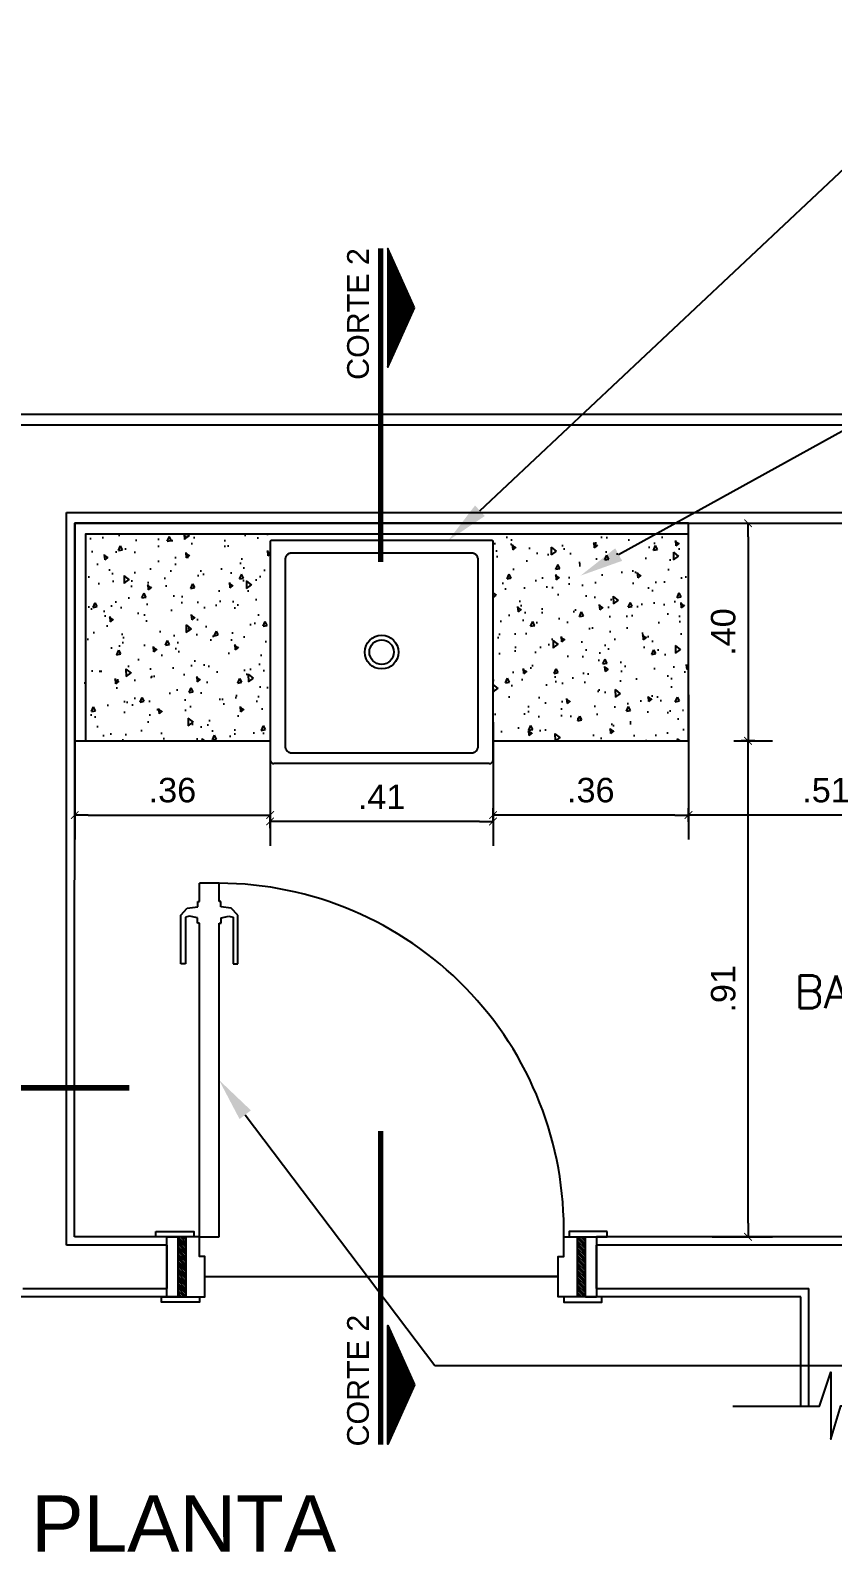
# Model space of a CAD drawing. Header units: metres. Extents: x 198 to 412, y -54 to 17.
# Drawn here: x 261.058 to 262.533, y -37.585 to -34.789 of the extents above; entities that cross this region are included whole.
import ezdxf
from ezdxf import colors
from ezdxf.entities.mleader import LeaderData, LeaderLine
from ezdxf.math import Vec2, Vec3

# ---------------------------------------------------------------- set-up
doc = ezdxf.new("R2010")
doc.units = ezdxf.units.M
doc.header["$LTSCALE"] = 10
for name, color, linetype in [('0.1', 1, 'Continuous'), ('02', 2, 'Continuous'), ('1', 1, 'Continuous'), ('A-ABERTURAS', 2, 'Continuous'), ('A-EQUIPAMIENTO FIJO', 1, 'Continuous'), ('A-MUROS', 6, 'Continuous'), ('A-Revoques', 1, 'Continuous'), ('A-Texto', 3, 'Continuous'), ('A-TEXTOS', 2, 'Continuous'), ('HT-253', 253, 'Continuous'), ('Texto', 3, 'Continuous')]:
    doc.layers.add(name, color=color, linetype=linetype)
doc.styles.add('ARIAL', font='arial.ttf')
doc.styles.get("Standard").update_dxf_attribs({"font": 'arial.ttf'})
doc.styles.add('T12', font='romans.shx', dxfattribs={"height": 0.12})
doc.dimstyles.new('ST-COTA-25', dxfattribs={"dimscale": 0.25, "dimtxt": 0.18, "dimasz": 0.1, "dimexe": 0.18, "dimexo": 0.0625, "dimgap": 0.09, "dimtad": 1, "dimzin": 4, "dimdsep": 46, "dimtxsty": 'ARIAL', "dimblk1": 'COTA_N', "dimblk2": 'COTA_N', "dimsah": 1, "dimcen": 0.09, "dimclrd": 8, "dimclre": 8, "dimclrt": 1, "dimadec": 0, "dimazin": 0, "dimtfac": 1, "dimtix": 1, "dimtmove": 0, "dimatfit": 3, "dimldrblk": 'COTA_N', "dimfxl": 0.18, "dimtolj": 1, "dimtzin": 0, "dimarcsym": 0})

# ---------------------------------------------------------------- blocks, each defined once
blk = doc.blocks.new('hoja 65')
for p, q in [((1.8722, 6.9573), (1.8722, 6.9907)), ((1.9082, 6.9907), (1.8722, 6.9907)), ((1.8722, 6.9573), (1.8722, 6.9907)), ((1.9082, 6.9907), (1.8722, 6.9907)), ((1.9082, 6.9573), (1.9082, 6.9907)), ((1.9082, 6.9573), (1.9082, 6.9907)), ((1.8378, 6.9321), (1.8496, 6.945)), ((1.8378, 6.9321), (1.8496, 6.945)), ((1.8496, 6.945), (1.869, 6.9476)), ((1.8496, 6.945), (1.869, 6.9476)), ((1.869, 6.9476), (1.869, 6.9573)), ((1.869, 6.9573), (1.8722, 6.9573)), ((1.869, 6.9476), (1.869, 6.9573)), ((1.869, 6.9573), (1.8722, 6.9573)), ((1.9115, 6.9573), (1.9082, 6.9573)), ((1.9115, 6.9573), (1.9082, 6.9573)), ((1.9115, 6.9476), (1.9115, 6.9573)), ((1.9115, 6.9476), (1.9115, 6.9573)), ((1.9308, 6.945), (1.9115, 6.9476)), ((1.9308, 6.945), (1.9115, 6.9476)), ((1.9427, 6.9321), (1.9308, 6.945)), ((1.9427, 6.9321), (1.9308, 6.945)), ((1.8378, 6.8428), (1.8378, 6.9321)), ((1.8378, 6.8428), (1.8378, 6.9321)), ((1.8539, 6.9299), (1.8464, 6.9283)), ((1.8539, 6.9299), (1.8464, 6.9283)), ((1.8464, 6.9283), (1.8464, 6.8428)), ((1.8464, 6.9283), (1.8464, 6.8428)), ((1.8684, 6.9272), (1.8539, 6.9299)), ((1.8684, 6.9272), (1.8539, 6.9299)), ((1.8684, 6.9175), (1.8684, 6.9272)), ((1.8684, 6.9175), (1.8684, 6.9272)), ((1.8722, 6.9175), (1.8684, 6.9175)), ((1.8722, 6.9175), (1.8684, 6.9175)), ((1.8722, 6.3407), (1.8722, 6.9175)), ((1.8722, 6.3407), (1.8722, 6.9175)), ((1.9082, 6.3407), (1.9082, 6.9175)), ((1.9082, 6.9175), (1.912, 6.9175)), ((1.9082, 6.3407), (1.9082, 6.9175)), ((1.9082, 6.9175), (1.912, 6.9175)), ((1.912, 6.9272), (1.9265, 6.9299)), ((1.912, 6.9272), (1.9265, 6.9299)), ((1.912, 6.9175), (1.912, 6.9272)), ((1.912, 6.9175), (1.912, 6.9272)), ((1.9265, 6.9299), (1.9341, 6.9283)), ((1.9265, 6.9299), (1.9341, 6.9283)), ((1.9341, 6.9283), (1.9341, 6.8428)), ((1.9341, 6.9283), (1.9341, 6.8428)), ((1.9427, 6.8428), (1.9427, 6.9321)), ((1.9427, 6.8428), (1.9427, 6.9321)), ((1.8464, 6.8428), (1.8378, 6.8428)), ((1.8464, 6.8428), (1.8378, 6.8428)), ((1.9341, 6.8428), (1.9427, 6.8428)), ((1.9341, 6.8428), (1.9427, 6.8428)), ((1.8722, 6.3407), (1.9082, 6.3407)), ((1.8722, 6.3407), (1.9082, 6.3407))]:
    blk.add_line(p, q)
blk = doc.blocks.new('A$C9029')
at = {"transparency": 33554661}
h = blk.add_hatch(dxfattribs=at)
h.set_pattern_fill('ANSI31', color=1, scale=0.001, angle=180, style=0)
h.set_pattern_definition([(135, (3010.01075, -1180.768174), (0.0022450640303, 0.0022450640303), [])])
h.paths.add_polyline_path([(0.79, 0.01), (0.79, 0.12), (0.775, 0.12), (0.775, 0.01)])
h.paths.add_polyline_path([(0.055, 0.01), (0.055, 0.12), (0.04, 0.12), (0.04, 0.01)])
for p, q in [((0.04, 0.12), (0.02, 0.12)), ((0.79, 0.12), (0.81, 0.12)), ((0.04, 0.01), (0.02, 0.01)), ((0.79, 0.01), (0.81, 0.01))]:
    blk.add_line(p, q, dxfattribs=at)
for points in [[(0, 0.13), (0.07, 0.13), (0.07, 0.12), (0, 0.12)], [(0.83, 0.13), (0.76, 0.13), (0.76, 0.12), (0.83, 0.12)], [(0.01, 0.01), (0.08, 0.01), (0.08, 0), (0.01, 0)], [(0.82, 0.01), (0.75, 0.01), (0.75, 0), (0.82, 0)]]:
    blk.add_lwpolyline(points, close=True, dxfattribs=at)
at = {"color": 0, "linetype": 'ByBlock', "transparency": 33554661}
for points in [[(0.02, 0.12), (0.04, 0.12), (0.04, 0.01), (0.02, 0.01)], [(0.055, 0.12), (0.055, 0.01), (0.09, 0.01), (0.09, 0.084), (0.08, 0.084), (0.08, 0.12)], [(0.775, 0.12), (0.775, 0.01), (0.74, 0.01), (0.74, 0.084), (0.75, 0.084), (0.75, 0.12)], [(0.79, 0.12), (0.81, 0.12), (0.81, 0.01), (0.79, 0.01)]]:
    blk.add_lwpolyline(points, close=True, dxfattribs=at)
at = {"color": 1, "transparency": 33554661}
blk.add_arc((0.1135, 0.1333), 0.6367, 358.7992, 89.7714, dxfattribs=at)
at = {"transparency": 33554661}
blk.add_blockref('hoja 65', (-1.7922, -6.2207), dxfattribs=at)
blk = doc.blocks.new('L830_p')
at = {"layer": 'A-EQUIPAMIENTO FIJO'}
for p, q in [((-205.5, 212.4), (-205.5, -188.6)), ((202.5, 214.4), (-203.5, 214.4)), ((204.5, -188.6), (204.5, 212.4)), ((-178, 179.4), (-178, -163.6)), ((165, 191.4), (-166, 191.4)), ((177, -163.6), (177, 179.4)), ((197.5, -195.6), (-198.5, -195.6)), ((-166, -175.6), (165, -175.6))]:
    blk.add_line(p, q, dxfattribs=at)
for points in [[(-166, 191.4, 0), (-167.2, 191.4, 0), (-168.4, 191.2, 0), (-169.5, 190.9, 0), (-170.6, 190.5, 0), (-171.7, 190, 0), (-172.7, 189.4, 0), (-173.6, 188.7, 0), (-174.5, 187.9, 0), (-175.3, 187.1, 0), (-176, 186.1, 0), (-176.6, 185.1, 0), (-177.1, 184, 0), (-177.5, 182.9, 0), (-177.8, 181.8, 0), (-178, 180.6, 0), (-178, 179.4, 0)], [(177, 179.4, 0), (176.9, 180.6, 0), (176.8, 181.8, 0), (176.5, 182.9, 0), (176.1, 184, 0), (175.6, 185.1, 0), (175, 186.1, 0), (174.3, 187.1, 0), (173.5, 187.9, 0), (172.6, 188.7, 0), (171.7, 189.4, 0), (170.6, 190, 0), (169.6, 190.5, 0), (168.5, 190.9, 0), (167.3, 191.2, 0), (166.2, 191.4, 0), (165, 191.4, 0)], [(-178, -163.6, 0), (-178, -164.8, 0), (-177.8, -165.9, 0), (-177.5, -167.1, 0), (-177.1, -168.2, 0), (-176.6, -169.2, 0), (-176, -170.3, 0), (-175.3, -171.2, 0), (-174.5, -172.1, 0), (-173.6, -172.9, 0), (-172.7, -173.6, 0), (-171.7, -174.2, 0), (-170.6, -174.7, 0), (-169.5, -175.1, 0), (-168.4, -175.4, 0), (-167.2, -175.5, 0), (-166, -175.6, 0)], [(165, -175.6, 0), (166.2, -175.5, 0), (167.3, -175.4, 0), (168.5, -175.1, 0), (169.6, -174.7, 0), (170.6, -174.2, 0), (171.7, -173.6, 0), (172.6, -172.9, 0), (173.5, -172.1, 0), (174.3, -171.2, 0), (175, -170.3, 0), (175.6, -169.2, 0), (176.1, -168.2, 0), (176.5, -167.1, 0), (176.8, -165.9, 0), (176.9, -164.8, 0), (177, -163.6, 0)]]:
    blk.add_polyline3d(points, dxfattribs=at)
for radius in [31, 22.5]:
    blk.add_circle((-0.5, 9.4), radius, dxfattribs=at)
for centre, radius, start, end in [((-203.5, 212.4), 2, 89.9815, 180), ((202.5, 212.4), 2, 359.9815, 90), ((-198.5, -188.6), 7, 180.001, 270.001), ((197.5, -188.6), 7, 269.999, 359.999)]:
    blk.add_arc(centre, radius, start, end, dxfattribs=at)
blk = doc.blocks.new('mesa')
at = {"layer": 'A-EQUIPAMIENTO FIJO'}
for points in [[(355.7221, -116.4624), (356.0816, -116.4623), (356.0816, -116.0623), (354.9526, -116.0625), (354.9526, -116.4625), (355.3121, -116.4624)], [(356.0816, -116.0825), (354.9726, -116.0823), (354.9726, -116.4625)]]:
    blk.add_lwpolyline(points, dxfattribs=at)
at = {"layer": 'A-EQUIPAMIENTO FIJO', "xscale": 0.001, "yscale": 0.001, "zscale": 0.001}
blk.add_blockref('L830_p', (355.5176, -116.3087), dxfattribs=at)
blk = doc.blocks.new('COTA_N')
for p, q in [((-1, 0), (0, 0)), ((0, 0.5), (0, -0.5))]:
    blk.add_line(p, q)
at = {"color": 3, "const_width": 0.065}
blk.add_lwpolyline([(0.14, 0.14), (0.28, 0.28), (0, 0), (-0.14, -0.14), (-0.28, -0.28)], dxfattribs=at)
blk = doc.blocks.new('*D419')
at = {"color": 8, "lineweight": -2, "transparency": 16777216}
for p, q in [((261.1392, -36.0604), (261.1392, -36.276)), ((261.4986, -36.0604), (261.4986, -36.276)), ((261.1642, -36.231), (261.4736, -36.231))]:
    blk.add_line(p, q, dxfattribs=at)
at = {"layer": 'Defpoints', "color": 0, "transparency": 16777216}
for p in [(261.1392, -36.0447), (261.4986, -36.0447), (261.4986, -36.231)]:
    blk.add_point(p, dxfattribs=at)
at = {"color": 8, "lineweight": -2, "transparency": 16777216, "xscale": 0.025, "yscale": 0.025, "zscale": 0.025, "rotation": 180}
blk.add_blockref('COTA_N', (261.1392, -36.231), dxfattribs=at)
at = {"color": 8, "lineweight": -2, "transparency": 16777216, "xscale": 0.025, "yscale": 0.025, "zscale": 0.025}
blk.add_blockref('COTA_N', (261.4986, -36.231), dxfattribs=at)
at = {"color": 1, "transparency": 16777216, "insert": (261.3189, -36.1855), "char_height": 0.045, "attachment_point": 5, "style": 'ARIAL'}
blk.add_mtext('\\A1;.36', dxfattribs=at)
blk = doc.blocks.new('*D420')
at = {"color": 8, "lineweight": -2, "transparency": 16777216}
for p, q in [((261.4986, -36.0988), (261.4986, -36.2878)), ((261.9086, -36.1106), (261.9086, -36.2878)), ((261.8836, -36.2428), (261.5236, -36.2428))]:
    blk.add_line(p, q, dxfattribs=at)
at = {"layer": 'Defpoints', "color": 0, "transparency": 16777216}
for p in [(261.4986, -36.0831), (261.9086, -36.095), (261.4986, -36.2428)]:
    blk.add_point(p, dxfattribs=at)
at = {"color": 8, "lineweight": -2, "transparency": 16777216, "xscale": 0.025, "yscale": 0.025, "zscale": 0.025, "rotation": 180}
blk.add_blockref('COTA_N', (261.4986, -36.2428), dxfattribs=at)
at = {"color": 8, "lineweight": -2, "transparency": 16777216, "xscale": 0.025, "yscale": 0.025, "zscale": 0.025}
blk.add_blockref('COTA_N', (261.9086, -36.2428), dxfattribs=at)
at = {"color": 1, "transparency": 16777216, "insert": (261.7036, -36.1977), "char_height": 0.045, "attachment_point": 5, "style": 'ARIAL'}
blk.add_mtext('\\A1;.41', dxfattribs=at)
blk = doc.blocks.new('*D421')
at = {"color": 8, "lineweight": -2, "transparency": 16777216}
for p, q in [((262.2681, -36.0102), (262.2681, -36.276)), ((261.9086, -36.0602), (261.9086, -36.276)), ((262.2431, -36.231), (261.9336, -36.231))]:
    blk.add_line(p, q, dxfattribs=at)
at = {"layer": 'Defpoints', "color": 0, "transparency": 16777216}
for p in [(262.2681, -35.9946), (261.9086, -36.0446), (261.9086, -36.231)]:
    blk.add_point(p, dxfattribs=at)
at = {"color": 8, "lineweight": -2, "transparency": 16777216, "xscale": 0.025, "yscale": 0.025, "zscale": 0.025, "rotation": 180}
blk.add_blockref('COTA_N', (261.9086, -36.231), dxfattribs=at)
at = {"color": 8, "lineweight": -2, "transparency": 16777216, "xscale": 0.025, "yscale": 0.025, "zscale": 0.025}
blk.add_blockref('COTA_N', (262.2681, -36.231), dxfattribs=at)
at = {"color": 1, "transparency": 16777216, "insert": (262.0884, -36.1855), "char_height": 0.045, "attachment_point": 5, "style": 'ARIAL'}
blk.add_mtext('\\A1;.36', dxfattribs=at)
blk = doc.blocks.new('*D422')
at = {"color": 8, "lineweight": -2, "transparency": 16777216}
for p, q in [((262.2681, -36.1554), (262.2681, -36.276)), ((262.7738, -36.1554), (262.7738, -36.276)), ((262.7488, -36.231), (262.2931, -36.231))]:
    blk.add_line(p, q, dxfattribs=at)
at = {"layer": 'Defpoints', "color": 0, "transparency": 16777216}
for p in [(262.2681, -36.1397), (262.7738, -36.1397), (262.2681, -36.231)]:
    blk.add_point(p, dxfattribs=at)
at = {"color": 8, "lineweight": -2, "transparency": 16777216, "xscale": 0.025, "yscale": 0.025, "zscale": 0.025, "rotation": 180}
blk.add_blockref('COTA_N', (262.2681, -36.231), dxfattribs=at)
at = {"color": 8, "lineweight": -2, "transparency": 16777216, "xscale": 0.025, "yscale": 0.025, "zscale": 0.025}
blk.add_blockref('COTA_N', (262.7738, -36.231), dxfattribs=at)
at = {"color": 1, "transparency": 16777216, "insert": (262.521, -36.1855), "char_height": 0.045, "attachment_point": 5, "style": 'ARIAL'}
blk.add_mtext('\\A1;.51', dxfattribs=at)
blk = doc.blocks.new('*D427')
at = {"color": 8, "lineweight": -2, "transparency": 16777216}
for p, q in [((262.3517, -36.0946), (262.4226, -36.0946)), ((262.3776, -36.9814), (262.3776, -36.1196)), ((262.3114, -37.0064), (262.4226, -37.0064))]:
    blk.add_line(p, q, dxfattribs=at)
at = {"layer": 'Defpoints', "color": 0, "transparency": 16777216}
for p in [(262.3361, -36.0946), (262.3776, -36.0946), (262.2957, -37.0064)]:
    blk.add_point(p, dxfattribs=at)
at = {"color": 8, "lineweight": -2, "transparency": 16777216, "xscale": 0.025, "yscale": 0.025, "zscale": 0.025}
for p, rotation in [((262.3776, -36.0946), 90), ((262.3776, -37.0064), 270)]:
    blk.add_blockref('COTA_N', p, dxfattribs=dict(at, rotation=rotation))
at = {"color": 1, "transparency": 16777216, "insert": (262.3321, -36.5505), "char_height": 0.045, "attachment_point": 5, "rotation": 90, "style": 'ARIAL'}
blk.add_mtext('\\A1;.91', dxfattribs=at)
blk = doc.blocks.new('*D428')
at = {"color": 8, "lineweight": -2, "transparency": 16777216}
for p, q in [((262.3517, -35.6947), (262.4226, -35.6947)), ((262.3776, -35.7197), (262.3776, -36.0696)), ((262.3517, -36.0946), (262.4226, -36.0946))]:
    blk.add_line(p, q, dxfattribs=at)
at = {"layer": 'Defpoints', "color": 0, "transparency": 16777216}
for p in [(262.3361, -35.6947), (262.3361, -36.0946), (262.3776, -36.0946)]:
    blk.add_point(p, dxfattribs=at)
at = {"color": 8, "lineweight": -2, "transparency": 16777216, "xscale": 0.025, "yscale": 0.025, "zscale": 0.025}
for p, rotation in [((262.3776, -35.6947), 90), ((262.3776, -36.0946), 270)]:
    blk.add_blockref('COTA_N', p, dxfattribs=dict(at, rotation=rotation))
at = {"color": 1, "transparency": 16777216, "insert": (262.3321, -35.8947), "char_height": 0.045, "attachment_point": 5, "rotation": 90, "style": 'ARIAL'}
blk.add_mtext('\\A1;.40', dxfattribs=at)

msp = doc.modelspace()

# ---------------------------------------------------------------- hatches: boundary and pattern name
at = {"layer": 'HT-253'}
h = msp.add_hatch(dxfattribs=at)
h.set_pattern_fill('AR-CONC', color=1, scale=0.0005, angle=45, double=1)
h.set_pattern_definition([(95, (-154.62679, 22.083875), (0.070047325, 0.05877669), [0.009525, -0.104775]), (40, (-154.62679, 22.083875), (-0.080009227, 0.055088364), [0.00762, -0.083820292]), (145.451445, (-154.62095, 22.08877), (-0.009961899, 0.113865051), [0.008095004, -0.089045122]), (91.1842, (-154.64475, 22.10184), (0.110705122, 0.080976706), [0.0142875, -0.1571625]), (141.635558, (-154.63553, 22.10858), (-0.00354331, 0.17141338), [0.01214251, -0.133567804]), (36.18415, (-154.64475, 22.10184), (-0.00354331, 0.17141338), [0.011429984, -0.125729866]), (66, (-154.63128, 22.106326), (0.08975999, 0.017447575), [0.009525, -0.104775]), (11, (-154.63128, 22.10633), (-0.043269963, 0.086970597), [0.00762, -0.08382]), (116.451445, (-154.6238, 22.10778), (0.046490026, 0.104418171), [0.008095004, -0.089044969]), (82.5, (-154.62679, 22.083875), (-0.0288027345, 0.0309867068), [0, -0.082804, 0, -0.08509, 0, -0.0841375]), (52.5, (-154.62679, 22.083875), (-0.0117948637, 0.0590435), [0, -0.048514, 0, -0.080899, 0, -0.0320675]), (12.5, (-154.646817, 22.06385), (0.0499639315, 0.0459130978), [0, -0.03175, 0, -0.09906, 0, -0.131445]), (2.5, (-154.6558, 22.05487), (0.043381952, 0.0613611964), [0, -0.041275, 0, -0.065786, 0, -0.093345])])
h.paths.add_polyline_path([(261.4986, -35.7146), (261.1592, -35.7146), (261.1558, -36.0946), (261.4953, -36.0946)])
edge = h.paths.add_edge_path()
edge.add_line((262.2681, -35.7147), (261.9062, -35.7147))
edge.add_arc((261.9066, -35.7166), 0.002, 0, 102.015, ccw=False)
edge.add_line((261.9086, -35.7166), (261.9086, -36.0947))
edge.add_line((261.9086, -36.0947), (262.2681, -36.0946))
edge.add_line((262.2681, -36.0946), (262.2681, -35.7147))
at = {"layer": 'Texto'}
h = msp.add_hatch(dxfattribs=at)
h.set_pattern_fill('_USER', color=251, scale=0.0025, angle=180, pattern_type=0)
h.set_pattern_definition([(180, (-110.2060475, -1331.0731888), (-9e-19, -0.0025), [])])
h.paths.add_polyline_path([(261.7641, -35.2989), (261.7154, -35.1897), (261.7154, -35.408)])
h = msp.add_hatch(dxfattribs=at)
h.set_pattern_fill('_USER', color=251, scale=0.0025, angle=180, pattern_type=0)
h.set_pattern_definition([(180, (-110.2060475, -1328.6834864), (-9e-19, -0.0025), [])])
h.paths.add_polyline_path([(261.7641, -37.2784), (261.7154, -37.3876), (261.7154, -37.1693)])

# ---------------------------------------------------------------- linework, layer by layer
at = {"layer": '0.1'}
for p, q in [((261.3786, -37.0794), (262.0286, -37.0794)), ((262.0286, -37.0794), (261.7036, -37.0794))]:
    msp.add_line(p, q, dxfattribs=at)
at = {"layer": '02', "color": 3}
msp.add_lwpolyline([(262.3496, -37.3176), (262.509, -37.3176), (262.5297, -37.2551), (262.5297, -37.3783), (262.5483, -37.317), (262.7906, -37.317)], dxfattribs=at)
at = {"layer": 'A-MUROS'}
for p, q in [((261.124, -37.0214), (261.1242, -35.6748)), ((261.1242, -35.6748), (264.1545, -35.6747)), ((261.3086, -37.0214), (261.124, -37.0214)), ((261.3086, -37.0214), (261.3086, -37.1014)), ((264.1545, -37.0214), (262.0986, -37.0214)), ((262.0986, -37.0214), (262.0986, -37.0214)), ((262.0986, -37.1014), (262.0986, -37.0214)), ((261.0439, -37.1014), (261.3086, -37.1014)), ((262.0986, -37.1014), (262.4894, -37.1014)), ((262.4894, -37.3176), (262.4894, -37.1014))]:
    msp.add_line(p, q, dxfattribs=at)
msp.add_lwpolyline([(264.3145, -37.317), (264.3145, -35.5147), (260.9202, -35.5147)], dxfattribs=at)
at = {"layer": 'A-Revoques'}
for p, q in [((264.3345, -35.4947), (260.9202, -35.4947)), ((261.139, -37.0064), (261.1392, -35.6947)), ((261.1392, -35.6947), (264.1345, -35.6947)), ((261.3086, -37.0064), (261.139, -37.0064)), ((264.1345, -37.0064), (262.0986, -37.0064)), ((261.3086, -37.1164), (261.0289, -37.1164)), ((262.4744, -37.1164), (262.0986, -37.1164))]:
    msp.add_line(p, q, dxfattribs=at)
msp.add_lwpolyline([(262.4744, -37.3176), (262.4744, -37.1164)], dxfattribs=at)
at = {"layer": 'Texto', "color": 251, "const_width": 0.01}
for points in [[(261.7021, -35.1891), (261.7021, -35.7657)], [(260.6631, -36.7325), (261.2397, -36.7325)], [(261.7021, -37.3882), (261.7021, -36.8116)]]:
    msp.add_lwpolyline(points, dxfattribs=at)
at = {"layer": 'Texto', "color": 251}
for points in [[(261.7641, -35.2989), (261.7154, -35.1897), (261.7154, -35.408)], [(261.7641, -37.2784), (261.7154, -37.3876), (261.7154, -37.1693)]]:
    msp.add_lwpolyline(points, close=True, dxfattribs=at)

# ---------------------------------------------------------------- block references
at = {"layer": '1'}
msp.add_blockref('mesa', (-93.8134, 80.3677), dxfattribs=at)
at = {"layer": 'A-ABERTURAS', "transparency": 33554661}
msp.add_blockref('A$C9029', (261.2886, -37.1264), dxfattribs=at)

# ---------------------------------------------------------------- texts
at = {"layer": 'A-Texto', "transparency": 33554687, "style": 'T12'}
msp.add_text('BAÑO', height=0.06, dxfattribs=at).set_placement((262.4628, -36.5858))
at = {"layer": 'A-TEXTOS', "insert": (261.0594, -37.4817, 0), "char_height": 0.10318, "width": 0.777043, "attachment_point": 1}
msp.add_mtext('PLANTA', dxfattribs=at)
at = {"layer": 'Texto', "char_height": 0.04, "width": 0.374252, "attachment_point": 1, "rotation": 90, "style": 'ARIAL'}
for insert in [(261.6402, -35.4312), (261.6402, -37.3917)]:
    msp.add_mtext('CORTE 2', dxfattribs=dict(at, insert=insert))

# ---------------------------------------------------------------- dimensions: what is measured, and where the dimension line sits
for p1, picture, middle in [((262.3361, -35.6947), '*D428', (262.3321, -35.8947)), ((262.2957, -37.0064), '*D427', (262.3321, -36.5505))]:
    dim = msp.add_linear_dim(base=(262.3776, -36.0946), p1=p1, p2=(262.3361, -36.0946), angle=90, dimstyle='ST-COTA-25')
    dim.commit()
    dim.dimension.update_dxf_attribs({"geometry": picture, "text_midpoint": middle})
for base, p1, p2, picture, middle in [((261.9086, -36.231), (262.2681, -35.9946), (261.9086, -36.0446), '*D421', (262.0884, -36.1855)), ((261.4986, -36.231), (261.1392, -36.0447), (261.4986, -36.0447), '*D419', (261.3189, -36.1855)), ((261.4986, -36.2428), (261.9086, -36.095), (261.4986, -36.0831), '*D420', (261.7036, -36.1977)), ((262.2681, -36.231), (262.7738, -36.1397), (262.2681, -36.1397), '*D422', (262.521, -36.1855))]:
    dim = msp.add_linear_dim(base=base, p1=p1, p2=p2, dimstyle='ST-COTA-25')
    dim.commit()
    dim.dimension.update_dxf_attribs({"geometry": picture, "text_midpoint": middle})

# ---------------------------------------------------------------- leaders
at = {"layer": 'A-TEXTOS'}
ml = msp.add_multileader_mtext('Standard', dxfattribs=at)
ml.set_content('3', color=256, style='ARIAL')
ml.set_leader_properties(color=1)
ml.build(insert=Vec2(0, 0))
ml.multileader.update_dxf_attribs({"has_text_frame": 1, "arrow_head_size": 0.08, "scale": 0.02})
ctx = ml.context
ctx.base_point, ctx.scale, ctx.char_height, ctx.arrow_head_size, ctx.landing_gap_size, ctx.plane_origin = Vec3(264.2973, -34.8308), 0.02, 0.08, 0.08, 0.04, Vec3(262.3322, -34.8308)
notes = []
notes.append((ctx, [(0, (1, 1, 0), (262.7791, -34.8308), (1, 0), 1.5182, [(0, [(261.8262, -35.7265)], 0, [])])]))
ctx.mtext.insert, ctx.mtext.flow_direction = Vec3(264.3373, -34.79), 5
ml = msp.add_multileader_mtext('Standard', dxfattribs=at)
ml.set_content('5', color=256, style='ARIAL')
ml.set_leader_properties(color=1)
ml.build(insert=Vec2(0, 0))
ml.multileader.update_dxf_attribs({"has_text_frame": 1, "arrow_head_size": 0.08, "scale": 0.02})
ctx = ml.context
ctx.base_point, ctx.scale, ctx.char_height, ctx.arrow_head_size, ctx.landing_gap_size, ctx.plane_origin = Vec3(265.0079, -35.0056), 0.02, 0.08, 0.08, 0.04, Vec3(263.0429, -35.0056)
notes.append((ctx, [(0, (1, 1, 0), (263.4898, -35.0056), (1, 0), 1.5182, [(0, [(262.0696, -35.791)], 0, [])])]))
ctx.mtext.insert, ctx.mtext.flow_direction = Vec3(265.0479, -34.9649), 5
ml = msp.add_multileader_mtext('Standard', dxfattribs=at)
ml.set_content('13', color=256, style='ARIAL')
ml.set_leader_properties(color=1)
ml.build(insert=Vec2(0, 0))
ml.multileader.update_dxf_attribs({"has_text_frame": 1, "arrow_head_size": 0.08, "scale": 0.02})
ctx = ml.context
ctx.base_point, ctx.scale, ctx.char_height, ctx.arrow_head_size, ctx.landing_gap_size, ctx.plane_origin = Vec3(263.1073, -37.2429), 0.02, 0.08, 0.08, 0.04, Vec3(261.3544, -37.2429)
notes.append((ctx, [(0, (1, 1, 0), (261.8013, -37.2429), (1, 0), 1.306, [(0, [(261.4046, -36.718)], 0, [])])]))
ctx.mtext.insert, ctx.mtext.flow_direction = Vec3(263.1473, -37.2022), 5
for ctx, leaders in notes:
    for number, flags, end, landing, length, lines in leaders:
        leader = LeaderData()
        leader.index, (leader.has_last_leader_line, leader.has_dogleg_vector, leader.attachment_direction) = number, flags
        leader.last_leader_point, leader.dogleg_vector, leader.dogleg_length = Vec3(end), Vec3(landing), length
        for number, points, colour, breaks in lines:
            line = LeaderLine()
            line.index, line.vertices, line.color, line.breaks = number, Vec3.list(points), colors.encode_raw_color(colour), breaks
            leader.lines.append(line)
        ctx.leaders.append(leader)

doc.saveas('drawing.dxf')
